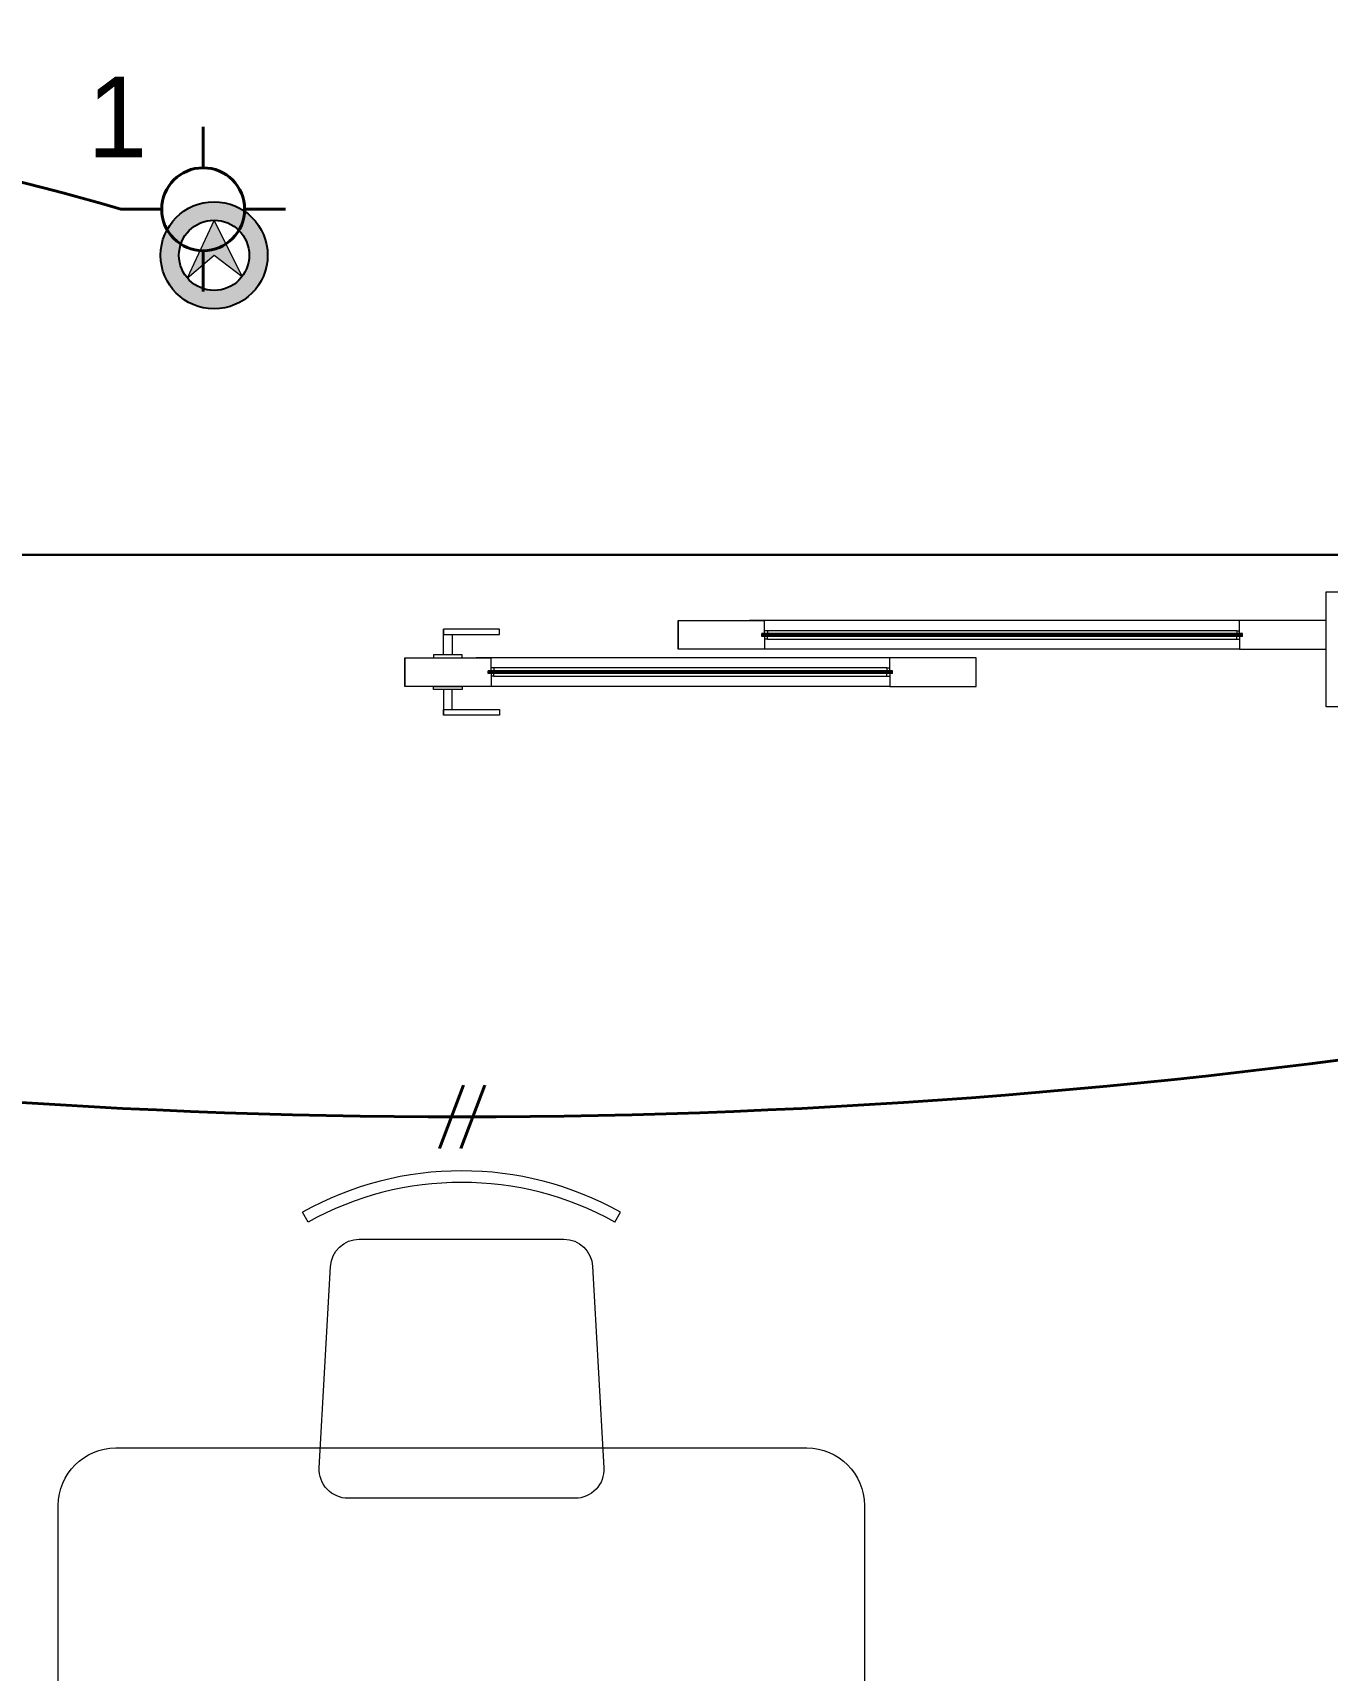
# Model space of a CAD drawing. Header units: metres. Extents: x 14 to 2416, y -346 to 476.
# Drawn here: x 53.431 to 55.679, y -86.514 to -83.67 of the extents above; entities that cross this region are included whole.
import ezdxf

# ---------------------------------------------------------------- set-up
doc = ezdxf.new("R2010")
doc.units = ezdxf.units.M
doc.linetypes.add('0', pattern=[0])
doc.layers.get('0').update_dxf_attribs({"linetype": '0', "lineweight": 20})
for name, color, linetype, lineweight in [('A-ANNO-TEXT', 20, 'Continuous', 13), ('A-DOOR', 35, 'Continuous', 5), ('baños', 251, 'Continuous', 0), ('E Salida Luces', 22, 'Continuous', 40), ('E Tuberia Emp Losa', 22, 'Continuous', 40), ('MAVA', 1, 'Continuous', 15), ('MOBILIARIOS', 252, 'Continuous', 0), ('piscina', 131, 'Continuous', 0)]:
    doc.layers.add(name, color=color, linetype=linetype, lineweight=lineweight)
doc.layers.add('hatch piso', color=253, linetype='Continuous', lineweight=0, transparency=0.7)
doc.layers.add('MAVA Luminarias', color=1, linetype='Continuous')
doc.styles.add('CENTURY GOTHIC', font='GOTHIC.TTF')
doc.styles.get("Standard").update_dxf_attribs({"font": 'arial.ttf', "height": 0.1875})

# ---------------------------------------------------------------- blocks, each defined once
blk = doc.blocks.new('dl ip')
at = {"layer": 'MAVA', "transparency": 33554687}
h = blk.add_hatch(color=40, dxfattribs=at)
h.dxf.hatch_style = 1
h.paths.add_polyline_path([(94.75742601566844, -111.2087748606267), (94.71091809209081, -111.2482144905869), (94.6623739509123, -111.2113100501469), (94.71091809209065, -111.3091937605638)])
at = {"layer": 'MAVA Luminarias', "linetype": 'Continuous'}
h = blk.add_hatch(color=40, dxfattribs=at)
h.paths.add_polyline_path([(94.61796684585289, -111.2482144905869, 1), (94.80386933832872, -111.2482144905869, 1)])
h.paths.add_polyline_path([(94.77189736206773, -111.2482144905869, -1), (94.64993882211388, -111.2482144905869, -1)], flags=16)
at = {"layer": 'MAVA', "color": 40}
for p, q in [((94.71091809209081, -111.2482144905869), (94.6623739509123, -111.2113100501469)), ((94.6623739509123, -111.2113100501469), (94.71091809209065, -111.3091937605638)), ((94.71091809209065, -111.3091937605638), (94.75742601566844, -111.2087748606267)), ((94.75742601566844, -111.2087748606267), (94.71091809209081, -111.2482144905869))]:
    blk.add_line(p, q, dxfattribs=at)
at = {"layer": 'MAVA Luminarias', "color": 40, "linetype": 'Continuous'}
for radius in [0.09295124623791078, 0.06097926997692545]:
    blk.add_circle((94.71091809209081, -111.2482144905869), radius, dxfattribs=at)
blk = doc.blocks.new('PL BASE 1N NASAS 09')
at = {"layer": 'A-DOOR'}
for p, q in [((-96.23860167229287, -49.37364862698877), (-96.23860167229287, -49.32890904365541)), ((-96.23859668741211, -49.37364862698895), (-96.23859668741211, -49.3289090436556)), ((-96.22360167220438, -49.33856504238821), (-96.22360167220438, -49.37364862699019)), ((-96.22359668732362, -49.3385650423884), (-96.22359668732362, -49.37364862699037)), ((-95.83110202947339, -49.31404825560571), (-95.68110166951723, -49.31404830396821)), ((-95.83110202359873, -49.36404825560567), (-95.83110202947339, -49.31404825560571)), ((-95.83110201772413, -49.31404825200775), (-95.83110202359879, -49.36404823705925)), ((-95.83109703284337, -49.31404825200794), (-95.83109703871803, -49.36404823705944)), ((-95.83109704459262, -49.3140482556059), (-95.68109668463647, -49.31404830396839)), ((-95.83109703871797, -49.36404825560585), (-95.83109704459262, -49.3140482556059)), ((-94.85610219770214, -49.31404829507699), (-95.70727683033672, -49.31404826080802)), ((-94.85609721282138, -49.31404829507717), (-95.70727184545596, -49.31404826080821)), ((-94.85110220369879, -49.33654830283433), (-95.68610166358016, -49.33654830283433)), ((-95.68610166358016, -49.34154830283433), (-95.68610166358016, -49.33654830283433)), ((-94.85110220369879, -49.34154830283433), (-95.68610166358016, -49.34154830283433)), ((-94.85109721881803, -49.33654830283452), (-95.6860966786994, -49.33654830283452)), ((-95.6860966786994, -49.34154830283451), (-95.6860966786994, -49.33654830283452)), ((-94.85109721881803, -49.34154830283451), (-95.6860966786994, -49.34154830283451)), ((-95.68110166358022, -49.33654830283433), (-95.68110166951723, -49.31404830396821)), ((-95.67610166358017, -49.33178609741105), (-95.68110166358016, -49.33178609741105)), ((-95.68110166358022, -49.34154830283433), (-95.68110166358022, -49.36404830396827)), ((-95.68109667869946, -49.33654830283452), (-95.68109668463647, -49.31404830396839)), ((-95.67609667869941, -49.33178609741124), (-95.6810966786994, -49.33178609741124)), ((-95.68109667869946, -49.34154830283451), (-95.68109667869946, -49.36404830396846)), ((-94.86110219776455, -49.33178609796721), (-95.67610166358017, -49.33178604874979)), ((-95.67610166358017, -49.33178609741105), (-95.67610166358017, -49.33654830283433)), ((-95.67610166358017, -49.3463105082576), (-95.67610166358017, -49.34154830283433)), ((-94.86109721288379, -49.3317860979674), (-95.67609667869941, -49.33178604874998)), ((-95.67609667869941, -49.33178609741124), (-95.67609667869941, -49.33654830283452)), ((-95.67609667869941, -49.34631050825779), (-95.67609667869941, -49.34154830283451)), ((-94.8611022036392, -49.33178609741105), (-94.85610220363921, -49.33178609741105)), ((-94.8611022036392, -49.33178609741105), (-94.8611022036392, -49.33654830283433)), ((-94.8611022036392, -49.3463105082576), (-94.8611022036392, -49.34154830283433)), ((-94.86109721875845, -49.33178609741124), (-94.85609721875845, -49.33178609741124)), ((-94.86109721875845, -49.33178609741124), (-94.86109721875845, -49.33654830283452)), ((-94.86109721875845, -49.34631050825779), (-94.86109721875845, -49.34154830283451)), ((-94.70610183774599, -49.31404825560571), (-94.85610219770214, -49.31404830396821)), ((-94.85610220363915, -49.33654830283433), (-94.85610219770214, -49.31404830396821)), ((-94.85610220363915, -49.34154830283433), (-94.85610220363915, -49.36404830396827)), ((-94.85609721875839, -49.33654830283452), (-94.85609721282138, -49.31404830396839)), ((-94.85609721875839, -49.34154830283451), (-94.85609721875839, -49.36404830396846)), ((-94.70609685286523, -49.3140482556059), (-94.85609721282138, -49.31404830396839)), ((-94.85110220363921, -49.34154830283433), (-94.85110220363921, -49.33654830283433)), ((-94.85109721875845, -49.34154830283451), (-94.85109721875845, -49.33654830283452)), ((-94.70610184362064, -49.36404825560567), (-94.70610183774599, -49.31404825560571)), ((-94.70609685873988, -49.36404825560585), (-94.70609685286523, -49.3140482556059)), ((-95.68110166364258, -49.36404830396827), (-95.83110202359873, -49.36404825560567)), ((-95.68109667876182, -49.36404830396846), (-95.83109703871797, -49.36404825560585)), ((-94.85610184362062, -49.36404830396827), (-95.7072764762552, -49.36404826951366)), ((-94.85609685873986, -49.36404830396846), (-95.70727149137444, -49.36404826951384)), ((-95.67610166358017, -49.3463105082576), (-95.68110166358016, -49.3463105082576)), ((-95.67609667869941, -49.34631050825779), (-95.6810966786994, -49.34631050825779)), ((-95.67610166358017, -49.34631045962192), (-94.8611022036392, -49.3463105082576)), ((-95.67609667869941, -49.3463104596221), (-94.86109721875845, -49.34631050825779)), ((-94.8611022036392, -49.3463105082576), (-94.85610220363921, -49.3463105082576)), ((-94.86109721875845, -49.34631050825779), (-94.85609721875845, -49.34631050825779)), ((-94.8561022035768, -49.36404830396827), (-94.70610184362064, -49.36404825560567)), ((-94.85609721869604, -49.36404830396846), (-94.70609685873988, -49.36404825560585)), ((-96.30610184068334, -49.37864859919978), (-96.306101846558, -49.42864858425128)), ((-96.30610185243259, -49.37864860279774), (-96.15610149247644, -49.37864865116023)), ((-96.30610184655794, -49.42864860279769), (-96.30610185243259, -49.37864860279774)), ((-96.30609686755183, -49.37864860279792), (-96.15609650759568, -49.37864865116042)), ((-96.30609686167718, -49.42864860279788), (-96.30609686755183, -49.37864860279792)), ((-96.30609685580258, -49.37864859919996), (-96.30609686167723, -49.42864858425146)), ((-95.46373616995162, -49.37864864226901), (-96.18227665329593, -49.37864860800005)), ((-95.46373118507086, -49.3786486422692), (-96.18227166841517, -49.37864860800023)), ((-96.15610148653943, -49.40114865002636), (-96.15610149247644, -49.37864865116023)), ((-96.15110148653937, -49.39638644460308), (-96.15610148653937, -49.39638644460308)), ((-96.15609650165867, -49.40114865002654), (-96.15609650759568, -49.37864865116042)), ((-96.15109650165861, -49.39638644460327), (-96.15609650165861, -49.39638644460327)), ((-95.46873617001403, -49.39638644515924), (-96.15110148653937, -49.39638639594182)), ((-96.15110148653937, -49.39638644460308), (-96.15110148653937, -49.40114865002636)), ((-95.46873118513327, -49.39638644515942), (-96.15109650165861, -49.396386395942)), ((-96.15109650165861, -49.39638644460327), (-96.15109650165861, -49.40114865002654)), ((-95.46873617588868, -49.39638644460308), (-95.46373617588868, -49.39638644460308)), ((-95.46873617588868, -49.39638644460308), (-95.46873617588868, -49.40114865002636)), ((-95.46873119100792, -49.39638644460327), (-95.46373119100792, -49.39638644460327)), ((-95.46873119100792, -49.39638644460327), (-95.46873119100792, -49.40114865002654)), ((-95.46373617588863, -49.40114865002636), (-95.46373616995162, -49.37864865116023)), ((-95.31373580999546, -49.37864860279774), (-95.46373616995162, -49.37864865116023)), ((-95.3137308251147, -49.37864860279792), (-95.46373118507086, -49.37864865116042)), ((-95.46373119100787, -49.40114865002654), (-95.46373118507086, -49.37864865116042)), ((-95.31373581587012, -49.42864860279769), (-95.31373580999546, -49.37864860279774)), ((-95.31373083098936, -49.42864860279788), (-95.3137308251147, -49.37864860279792)), ((-95.45873617594826, -49.40114865002636), (-96.16110148653937, -49.40114865002636)), ((-96.16110148653937, -49.40614865002635), (-96.16110148653937, -49.40114865002636)), ((-95.45873617594826, -49.40614865002635), (-96.16110148653937, -49.40614865002635)), ((-95.4587311910675, -49.40114865002654), (-96.1610965016586, -49.40114865002654)), ((-96.1610965016586, -49.40614865002654), (-96.1610965016586, -49.40114865002654)), ((-95.4587311910675, -49.40614865002654), (-96.1610965016586, -49.40614865002654)), ((-96.15610148653943, -49.40614865002635), (-96.15610148653943, -49.4286486511603)), ((-96.15110148653937, -49.41091085544963), (-96.15610148653937, -49.41091085544963)), ((-96.15609650165867, -49.40614865002654), (-96.15609650165867, -49.42864865116049)), ((-96.15109650165861, -49.41091085544981), (-96.15609650165861, -49.41091085544981)), ((-96.15110148653937, -49.41091085544963), (-96.15110148653937, -49.40614865002635)), ((-96.15110148653937, -49.41091080681394), (-95.46873617588868, -49.41091085544963)), ((-96.15109650165861, -49.41091085544981), (-96.15109650165861, -49.40614865002654)), ((-96.15109650165861, -49.41091080681413), (-95.46873119100792, -49.41091085544981)), ((-95.46873617588868, -49.41091085544963), (-95.46873617588868, -49.40614865002635)), ((-95.46873617588868, -49.41091085544963), (-95.46373617588868, -49.41091085544963)), ((-95.46873119100792, -49.41091085544981), (-95.46873119100792, -49.40614865002654)), ((-95.46873119100792, -49.41091085544981), (-95.46373119100792, -49.41091085544981)), ((-95.46373617588863, -49.40614865002635), (-95.46373617588863, -49.4286486511603)), ((-95.46373119100787, -49.40614865002654), (-95.46373119100787, -49.42864865116049)), ((-95.45873617588869, -49.40614865002635), (-95.45873617588869, -49.40114865002636)), ((-95.45873119100793, -49.40614865002654), (-95.45873119100793, -49.40114865002654)), ((-96.15610148660178, -49.4286486511603), (-96.30610184655794, -49.42864860279769)), ((-96.15609650172102, -49.42864865116049), (-96.30609686167718, -49.42864860279788)), ((-96.23860167229287, -49.43364855646229), (-96.23860167229287, -49.4783881397957)), ((-96.23859668741211, -49.43364855646247), (-96.23859668741211, -49.47838813979588)), ((-96.22360167220438, -49.4687321410629), (-96.22360167220438, -49.43364855646087)), ((-96.22359668732362, -49.46873214106309), (-96.22359668732362, -49.43364855646105)), ((-95.4637358158701, -49.4286486511603), (-96.18227629921441, -49.42864861670569)), ((-95.46373083098933, -49.42864865116049), (-96.18227131433365, -49.42864861670587)), ((-95.46373617582627, -49.4286486511603), (-95.31373581587012, -49.42864860279769)), ((-95.46373119094551, -49.42864865116049), (-95.31373083098936, -49.42864860279788))]:
    blk.add_line(p, q, dxfattribs=at)
for points in [[(-94.70610184362064, -49.26405496378254), (-94.65610184362063, -49.26405496378254), (-94.65610184362063, -49.46405496378247), (-94.70610184362064, -49.46405496378247)], [(-94.70609685873988, -49.26405496378273), (-94.65609685873987, -49.26405496378273), (-94.65609685873987, -49.46405496378266), (-94.70609685873988, -49.46405496378266)]]:
    blk.add_lwpolyline(points, close=True, dxfattribs=at)
at = {"layer": 'A-DOOR', "color": 7}
for points in [[(-96.23860167229242, -49.32890904365524), (-96.23860167229242, -49.33854552381189), (-96.14128652148315, -49.33854552381189), (-96.14128652148315, -49.32890904365524)], [(-96.23859668741166, -49.32890904365543), (-96.23859668741166, -49.33854552381207), (-96.14128153660239, -49.33854552381207), (-96.14128153660239, -49.32890904365543)], [(-96.25584125578786, -49.37864862697899), (-96.20636208912117, -49.37864862697899), (-96.20636208911912, -49.37364862698178), (-96.25584125578581, -49.37364862698178)], [(-96.2558362709071, -49.37864862697917), (-96.20635710424041, -49.37864862697917), (-96.20635710423836, -49.37364862698196), (-96.25583627090505, -49.37364862698196)], [(-96.25584125578786, -49.42864855647207), (-96.20636208912117, -49.42864855647207), (-96.20636208911912, -49.43364855646928), (-96.25584125578581, -49.43364855646928)], [(-96.2558362709071, -49.42864855647225), (-96.20635710424041, -49.42864855647225), (-96.20635710423836, -49.43364855646946), (-96.25583627090505, -49.43364855646946)], [(-96.23860167229242, -49.47838813979587), (-96.23860167229242, -49.46875165963922), (-96.14128652148315, -49.46875165963922), (-96.14128652148315, -49.47838813979587)], [(-96.23859668741166, -49.47838813979605), (-96.23859668741166, -49.46875165963941), (-96.14128153660239, -49.46875165963941), (-96.14128153660239, -49.47838813979605)]]:
    blk.add_lwpolyline(points, close=True, dxfattribs=at)
at = {"layer": 'piscina', "const_width": 0.004}
for points in [[(-94.85110220363921, -49.33904830283427), (-95.68610166358016, -49.33904828632956)], [(-94.85109721875845, -49.33904830283446), (-95.6860966786994, -49.33904828632974)], [(-95.45873617588869, -49.4036486500263), (-96.16110148653937, -49.40364863352158)], [(-95.45873119100793, -49.40364865002648), (-96.1610965016586, -49.40364863352177)]]:
    blk.add_lwpolyline(points, dxfattribs=at)
at = {"layer": 'baños', "linetype": 'Continuous'}
for tag, p in [('TRADENAME', (-121.6562016750018, -54.82733454534268)), ('MODELNUMBER', (-121.6562016749461, -54.82729221336881)), ('PRODUCT', (-121.6562016750575, -54.82737687731678)), ('MATERIAL', (-121.6562016751134, -54.82741920929088))]:
    blk.add_attdef(tag, p, '', height=2.5399184405861e-05, rotation=359.9999244952277, dxfattribs=at)
blk = doc.blocks.new('PL MUEBLES 1N NASAS 09')
at = {"layer": 'hatch piso'}
h = blk.add_hatch(dxfattribs=at)
h.set_pattern_fill('AR-BRSTD', color=256, scale=0.002, angle=-90.00000000000001)
h.set_pattern_definition([(270, (32.50438192473212, 232.0100725299642), (0.1354836, -2.178742458197296e-17), []), (0, (32.50438192473212, 232.0100725299642), (0.1354836, 0.2032), [0.1354836, -0.1354836])])
h.paths.add_polyline_path([(77.64229406997623, 53.25491652137001), (75.08047333544067, 53.25491652137001), (75.08047333544044, 47.44807486002907), (74.08047333542248, 47.44807486007264), (74.08047333544073, 53.25357486007555), (64.20552944245787, 53.25357486007555), (64.20552944245782, 52.9535748600422), (68.88047333544063, 52.95357486001596), (68.880473335447, 32.95357486002914), (64.20554418686284, 32.95357486002335), (64.20554418684607, 32.65357486003462), (74.0804733354226, 32.65357486001759), (74.08047333542282, 38.4589972278072), (75.08047333544067, 38.45899722776363), (75.08047333544044, 32.65491652136998), (77.64229406997623, 32.65491652136998)])
h.paths.add_polyline_path([(72.26297461204848, 46.10878603823181), (72.26297461204848, 45.65878603823199), (72.68813298355411, 45.65878603823199), (72.68813298355411, 44.65878603823199), (70.08813298355398, 44.65878603823199), (70.08813298355398, 45.65878603823199), (70.50487204015616, 45.65878603823199), (70.50487204015616, 46.10878603823181)], flags=16)
h.paths.add_polyline_path([(70.19505878956664, 48.59953696519079), (70.19505878956664, 49.59953696519079), (71.89505878956669, 49.59953696519079), (71.89505878956669, 48.59953696519079)], flags=16)
edge = h.paths.add_edge_path(flags=16)
edge.add_arc((73.38047333544063, 47.14807486002934), 0.1000000000000227, 90, 180, ccw=False)
edge.add_line((73.38047333544063, 47.24807486002936), (73.78047333544049, 47.24807486002936))
edge.add_arc((73.78047333544055, 47.14807486002928), 0.1000000000000796, 3.26281224261038e-11, 90.00000000003263, ccw=False)
edge.add_line((73.88047333544063, 47.14807486002934), (73.8804733354406, 46.89807486002937))
edge.add_arc((73.78047333544062, 46.89807486002935), 0.0999999999999801, -90.00000000000819, 8.185452315956354e-12, ccw=False)
edge.add_line((73.7804733354406, 46.79807486002937), (73.38047333544051, 46.79807486002937))
edge.add_arc((73.38047333544048, 46.89807486002937), 0.09999999999999432, 180, 270.00000000001626, ccw=False)
edge.add_line((73.28047333544049, 46.89807486002937), (73.2804733354406, 47.14807486002934))
edge = h.paths.add_edge_path(flags=16)
edge.add_arc((71.0742145383112, 50.00336760197825), 0.25, 0, 360)
edge = h.paths.add_edge_path(flags=16)
edge.add_ellipse((71.53813297908363, 43.9233636517568), major_axis=(0.7999549386161108, 0.008490947165668672), ratio=0.4192585178968346, start_angle=0, end_angle=360)
h.paths.add_polyline_path([(72.68813298355411, 44.30739295435234), (73.48813298360068, 44.30739295435234), (73.48813298360068, 43.50739295430577), (72.68813298355411, 43.50739295430577)], flags=16)
h.paths.add_polyline_path([(70.08813298355398, 44.30739295435234), (70.08813298355398, 43.50739295430577), (69.28813298350741, 43.50739295430577), (69.28813298350741, 44.30739295435234)], flags=16)
h.paths.add_polyline_path([(70.19505878956664, 50.40719823876572), (70.19505878956664, 51.40719823876572), (71.89505878956669, 51.40719823876572), (71.89505878956669, 50.40719823876572)], flags=16)
edge = h.paths.add_edge_path(flags=16)
edge.add_ellipse((71.53813297908363, 41.98370843603601), major_axis=(0.7999549386161108, -0.008490947165668672), ratio=0.4192585178968346, start_angle=0, end_angle=360, ccw=False)
h.paths.add_polyline_path([(72.68813298355411, 42.39967913348704), (73.48813298360068, 42.39967913348704), (73.48813298360068, 41.59967913344047), (72.68813298355411, 41.59967913344047)], flags=16)
h.paths.add_polyline_path([(70.08813298355398, 42.39967913348704), (70.08813298355398, 41.59967913344047), (69.28813298350741, 41.59967913344047), (69.28813298350741, 42.39967913348704)], flags=16)
edge = h.paths.add_edge_path(flags=16)
edge.add_line((73.28047333544072, 52.59594413940195), (73.28047333544063, 52.84594413940189))
edge.add_arc((73.38047333544061, 52.84594413940191), 0.0999999999999801, 89.99999999999193, 180.0000000000081, ccw=False)
edge.add_line((73.38047333544063, 52.94594413940189), (73.78047333544072, 52.94594413940189))
edge.add_arc((73.78047333544069, 52.84594413940195), 0.09999999999993747, -3.26281224261038e-11, 89.99999999998369, ccw=False)
edge.add_line((73.88047333544063, 52.84594413940189), (73.88047333544071, 52.59594413940195))
edge.add_arc((73.78047333544073, 52.59594413940194), 0.0999999999999801, -90.00000000000819, 8.185452315956354e-12, ccw=False)
edge.add_line((73.78047333544072, 52.49594413940196), (73.38047333544063, 52.49594413940196))
edge.add_arc((73.38047333544066, 52.59594413940189), 0.09999999999993747, 179.9999999999674, 269.99999999998374, ccw=False)
h.paths.add_polyline_path([(72.68813298355411, 41.24828604956082), (72.68813298355411, 40.24828604956082), (72.26297461204848, 40.24828604956082), (72.26297461204848, 39.798286049561), (70.50487204015616, 39.798286049561), (70.50487204015616, 40.24828604956082), (70.08813298355398, 40.24828604956082), (70.08813298355398, 41.24828604956082)], flags=16)
edge = h.paths.add_edge_path(flags=16)
edge.add_line((73.38047333544051, 39.0989972277639), (73.7804733354406, 39.0989972277639))
edge.add_arc((73.78047333544063, 38.99899722776391), 0.09999999999999432, 0, 90.00000000001631, ccw=False)
edge.add_line((73.88047333544063, 38.99899722776391), (73.88047333544051, 38.74899722776394))
edge.add_arc((73.78047333544049, 38.74899722776394), 0.1000000000000227, -90, 0, ccw=False)
edge.add_line((73.78047333544049, 38.64899722776391), (73.38047333544063, 38.64899722776391))
edge.add_arc((73.38047333544057, 38.74899722776399), 0.1000000000000796, 180.0000000000326, 270.00000000003257, ccw=False)
edge.add_line((73.28047333544049, 38.74899722776394), (73.2804733354406, 38.99899722776391))
edge.add_arc((73.38047333544057, 38.99899722776394), 0.0999999999999659, 90.00000000003263, 180.0000000000163, ccw=False)
edge = h.paths.add_edge_path(flags=0)
edge.add_line((70.48365891830525, 36.79522317820329), (70.4398800839295, 36.82292017399391))
edge.add_line((70.4398800839295, 36.82292017399391), (70.4131478727083, 36.78066631164694))
edge.add_line((70.4131478727083, 36.78066631164694), (70.32864014801484, 36.83413073408965))
edge.add_arc((70.19497909190825, 36.62286142235588), 0.2499999999999819, 57.68021319181359, 237.6802131918136)
edge.add_line((70.06131803580166, 36.41159211062211), (70.14582576049537, 36.3581276881792))
edge.add_line((70.14582576049537, 36.3581276881792), (70.11909354927406, 36.3158738258324))
edge.add_line((70.11909354927406, 36.3158738258324), (70.1731394557655, 36.28168129270685))
edge.add_arc((71.25621804709692, 35.97743506840928), 1.124999999999911, 133.3709649465783, 164.3094841489595, ccw=False)
edge = h.paths.add_edge_path(flags=16)
edge.add_arc((70.00419201307986, 35.98652027748952), 0.2909391300207996, 89.2588743430332, 335.97933893623923, ccw=False)
edge.add_line((70.00795522989785, 36.27743506841023), (70.1079552298981, 36.2774350684102))
edge.add_line((70.1079552298981, 36.2774350684102), (70.1079552298981, 36.22743506841022))
edge.add_line((70.1079552298981, 36.22743506841022), (70.00795522989739, 36.22743506841022))
edge.add_arc((70.00795522989732, 35.97743506841022), 0.25, 89.99999999998371, 269.9999999999902)
edge.add_line((70.00795522989728, 35.72743506841022), (70.10795522989741, 35.72743506841022))
edge.add_line((70.10795522989741, 35.72743506841022), (70.10795522989719, 35.67743506841012))
edge.add_line((70.10795522989719, 35.67743506841012), (70.17985118550013, 35.67743506841003))
edge.add_line((70.17985118550013, 35.67743506841003), (70.11909354927406, 35.63899631098781))
edge.add_line((70.11909354927406, 35.63899631098781), (70.14582576049537, 35.59674244864101))
edge.add_line((70.14582576049537, 35.59674244864101), (70.06131803580149, 35.54327802619801))
edge.add_arc((70.19497909190824, 35.33200871446432), 0.2499999999999934, 122.3197868082271, 302.3197868081512)
edge.add_line((70.3286401480147, 35.12073940273046), (70.4131478727083, 35.17420382517327))
edge.add_line((70.4131478727083, 35.17420382517327), (70.4398800839295, 35.1319499628263))
edge.add_line((70.4398800839295, 35.1319499628263), (70.35537235923601, 35.07848554038364))
edge.add_arc((70.18980004316087, 35.32865709781886), 0.3000000000000866, 211.2742799023337, 303.49798923904575, ccw=False)
edge.add_arc((70.28470962891768, 34.84717721287504), 0.4790926908531943, -37.75931426553501, 137.1634994422355, ccw=False)
edge.add_arc((70.6181354084435, 34.76621458644701), 0.2171929796369701, 282.0494044415422, 481.7281917725827)
edge.add_line((70.5039157446194, 34.95094860821749), (70.54397861828869, 35.04257265611608))
edge.add_line((70.54397861828869, 35.04257265611608), (70.58979064223826, 35.02254121928166))
edge.add_line((70.58979064223826, 35.02254121928166), (70.54972776856889, 34.93091717138276))
edge.add_arc((70.78995102193791, 34.85629014508434), 0.2515480163176458, -29.977208623414526, 162.7422291662654, ccw=False)
edge.add_line((71.00784800806281, 34.73060280303662), (71.04791088173232, 34.82222685093558))
edge.add_line((71.04791088173232, 34.82222685093558), (71.09372290568177, 34.80219541410091))
edge.add_line((71.09372290568177, 34.80219541410091), (71.12252649154783, 34.86806939889908))
edge.add_line((71.12252649154783, 34.86806939889908), (71.1334043820147, 34.79700112235417))
edge.add_line((71.1334043820147, 34.79700112235417), (71.18282877310111, 34.80456614487588))
edge.add_line((71.18282877310111, 34.80456614487588), (71.19795881814392, 34.70571736270335))
edge.add_arc((71.44301081336786, 34.75706609966703), 0.2503740664505842, 5.569938851973177, 191.8346553073248, ccw=False)
edge.add_line((71.69220272900674, 34.78136758791845), (71.67707268396379, 34.88021637009109))
edge.add_line((71.67707268396379, 34.88021637009109), (71.72649707505019, 34.8877813926126))
edge.add_line((71.72649707505019, 34.8877813926126), (71.71561918458355, 34.95884966915656))
edge.add_line((71.71561918458355, 34.95884966915656), (71.76280808590553, 34.90460728698221))
edge.add_line((71.76280808590553, 34.90460728698221), (71.80053091865756, 34.93742478062785))
edge.add_line((71.80053091865756, 34.93742478062785), (71.86616590594875, 34.86197911512375))
edge.add_arc((72.07366298416885, 35.00436117733337), 0.2516499336557487, 47.586710559375774, 214.4574572161482, ccw=False)
edge.add_line((72.24339423346777, 35.19015405157879), (72.17775924617666, 35.26559971708247))
edge.add_line((72.17775924617666, 35.26559971708247), (72.21548207892869, 35.29841721072793))
edge.add_line((72.21548207892869, 35.29841721072793), (72.16120610725665, 35.36080599105202))
edge.add_line((72.16120610725665, 35.36080599105202), (72.23912736835058, 35.33311992811727))
edge.add_line((72.23912736835058, 35.33311992811727), (72.25586750521842, 35.38023434011251))
edge.add_line((72.25586750521842, 35.38023434011251), (72.35009632920836, 35.34675406637668))
edge.add_arc((72.42344946373964, 35.58600269563753), 0.2502410616760513, 67.92434522055379, 252.9545688689378, ccw=False)
edge.add_line((72.5174976978879, 35.81789818632751), (72.42326887389748, 35.85137846006347))
edge.add_line((72.42326887389748, 35.85137846006347), (72.44000901076555, 35.89849287205865))
edge.add_line((72.44000901076555, 35.89849287205865), (72.37226229730521, 35.92256383479929))
edge.add_line((72.37226229730521, 35.92256383479929), (72.44238290461084, 35.93844240095072))
edge.add_line((72.44238290461084, 35.93844240095072), (72.43134016512812, 35.98720773602298))
edge.add_line((72.43134016512812, 35.98720773602298), (72.52887083527327, 36.00929321498855))
edge.add_arc((72.44454272698913, 36.24652703388856), 0.2517759215585634, 95.9500134262143, 289.56847427955125, ccw=False)
edge.add_line((72.41844344044642, 36.49694656571191), (72.32091277030162, 36.47486108674644))
edge.add_line((72.32091277030162, 36.47486108674644), (72.30987003081913, 36.52362642181888))
edge.add_line((72.30987003081913, 36.52362642181888), (72.23974942351259, 36.50774785566722))
edge.add_line((72.23974942351259, 36.50774785566722), (72.2905173696027, 36.55865604834503))
edge.add_line((72.2905173696027, 36.55865604834503), (72.25511329697332, 36.59396258656756))
edge.add_line((72.25511329697332, 36.59396258656756), (72.3257263734188, 36.66477073182679))
edge.add_arc((72.14870601027216, 36.84130342293936), 0.2500000000000276, 315.0790306611175, 495.0790306611176)
edge.add_line((71.97168564712553, 37.01783611405193), (71.90107257068047, 36.94702796879307))
edge.add_line((71.90107257068047, 36.94702796879307), (71.8656684980511, 36.98233450701579))
edge.add_line((71.8656684980511, 36.98233450701579), (71.93628157449609, 37.05314265227432))
edge.add_arc((72.11193890494438, 36.94155232418589), 0.2081054998386675, -66.66126001738809, 147.5733142981679, ccw=False)
edge.add_arc((72.4600398191716, 37.86661616611086), 1.147321265390582, 197.4890942626398, 256.61195041888857, ccw=False)
edge.add_arc((71.34453005339905, 37.22257002107318), 0.3000000000000184, -4.056946773256527, 85.94305322670817, ccw=False)
edge.add_line((71.64377832119357, 37.20134564306127), (71.63670352852301, 37.10159622046302))
edge.add_line((71.63670352852301, 37.10159622046302), (71.58682881722387, 37.10513361679813))
edge.add_line((71.58682881722387, 37.10513361679813), (71.59390360989457, 37.20488303939655))
edge.add_arc((71.3445300533992, 37.22257002107347), 0.2499999999999791, 355.9430532266679, 535.9430532266679)
edge.add_line((71.09515649690383, 37.24025700275038), (71.08808170423293, 37.14050758015145))
edge.add_line((71.08808170423293, 37.14050758015145), (71.0382069929338, 37.14404497648678))
edge.add_line((71.0382069929338, 37.14404497648678), (71.03312050313633, 37.07232917590233))
edge.add_line((71.03312050313633, 37.07232917590233), (70.99907654134853, 37.1356540296149))
edge.add_line((70.99907654134853, 37.1356540296149), (70.9550373091119, 37.11197817643023))
edge.add_line((70.9550373091119, 37.11197817643023), (70.90768560274256, 37.20005664090368))
edge.add_arc((70.41794177396018, 37.58306046093398), 0.6217241703426248, 274.5528404303045, 321.9728396393702, ccw=False)
edge.add_line((70.46729328037719, 36.9632981090582), (70.5146449867463, 36.875219644585))
edge.add_line((70.5146449867463, 36.875219644585), (70.47060575450968, 36.85154379140064))
edge.add_line((70.47060575450968, 36.85154379140064), (70.42325404814054, 36.93962225587381))
edge.add_arc((70.68451263027005, 37.08708056613028), 0.3000000000000281, 117.21733312906969, 209.4410424654766, ccw=False)
edge.add_arc((71.72346180163836, 36.36551926102893), 1.536286398669192, 139.9591478279679, 198.8921358504717)
edge = h.paths.add_edge_path(flags=0)
edge.add_arc((71.25621804708152, 35.9774350684101), 0.6999999999999886, 0, 360)
edge = h.paths.add_edge_path(flags=16)
edge.add_line((73.38047333544063, 33.41112794839165), (73.78047333544049, 33.41112794839165))
edge.add_arc((73.78047333544055, 33.31112794839157), 0.1000000000000796, 3.26281224261038e-11, 90.00000000003263, ccw=False)
edge.add_line((73.88047333544063, 33.31112794839163), (73.88047333544051, 33.06112794839163))
edge.add_arc((73.78047333544049, 33.06112794839163), 0.1000000000000227, -90, 0, ccw=False)
edge.add_line((73.78047333544049, 32.96112794839161), (73.38047333544063, 32.96112794839161))
edge.add_arc((73.38047333544057, 33.06112794839169), 0.1000000000000796, 180.0000000000326, 270.00000000003257, ccw=False)
edge.add_line((73.28047333544049, 33.06112794839163), (73.2804733354406, 33.31112794839163))
edge.add_arc((73.38047333544063, 33.31112794839163), 0.1000000000000227, 90, 180, ccw=False)
at = {"layer": 'MOBILIARIOS'}
for p, q in [((65.78776321237689, 37.84438630434426), (65.77805035375337, 37.86186944986668)), ((66.3206225583072, 37.84438630434426), (66.33033541693072, 37.86186944986668))]:
    blk.add_line(p, q, dxfattribs=at)
for points in [[(65.87649220861255, 37.8148128930073), (66.23189356207155, 37.8148128930073, -0.3980502806704841), (66.28181657973192, 37.76758639398834), (66.30126102417631, 37.41758639398843, -0.4305637126590388), (66.25133800651594, 37.36481289300725), (65.85704776416816, 37.36481289300725, -0.4305637126590388), (65.80712474650778, 37.41758639398843), (65.82656919095217, 37.76758639398834, -0.3980502806704841)], [(66.75383583514233, 37.35226801982351), (66.75383583514233, 34.55226801982333, -0.414213562373095), (66.65383583514242, 34.45226801982342), (65.45383583514237, 34.45226801982342, -0.414213562373095), (65.35383583514235, 34.55226801982333), (65.35383583514235, 37.35226801982351, -0.414213562373095), (65.45383583514237, 37.45226801982342), (66.65383583514242, 37.45226801982342, -0.414213562373095)]]:
    blk.add_lwpolyline(points, format="xyb", close=True, dxfattribs=at)
for radius in [0.5686122742864268, 0.5486122742864268]:
    blk.add_arc((66.05419288534205, 37.36481289300725), radius, 60.94539590090427, 119.0546040990957, dxfattribs=at)
at = {"layer": 'baños'}
blk.add_blockref('PL BASE 1N NASAS 09', (162.2615445691817, 88.20329366328178), dxfattribs=at)
blk = doc.blocks.new('A$Cbef68299')
blk.add_blockref('PL MUEBLES 1N NASAS 09', (-30.76585977222419, -32.05349722771265))
blk = doc.blocks.new('A$Cc5be7df0')
at = {"layer": 'A-ANNO-TEXT'}
blk.add_blockref('A$Cbef68299', (4.149255276694817, 17.33699407663801), dxfattribs=at)
blk = doc.blocks.new('*U516')
at = {"layer": 'E Salida Luces', "linetype": 'Continuous'}
for p, q in [((-9.60157731100253e-10, 0.3583167230383078), (-9.60157731100253e-10, 0.1807167230382741)), ((-0.3576000009601417, 0.0007167230382740808), (-0.1800000009601577, 0.0007167230382740808)), ((0.1799999990398423, 0.0007167230382740808), (0.3575999990398831, 0.0007167230382740808)), ((-9.60157731100253e-10, -0.1792832769617259), (-9.60157731100253e-10, -0.3568832769617241))]:
    blk.add_line(p, q, dxfattribs=at)
blk.add_circle((-9.60157731100253e-10, 0.0007167230382740808), 0.18, dxfattribs=at)
blk = doc.blocks.new('*U370')
for p, q in [((0.0253141346895198, 1.36768563256124), (-1.049365633910415, -1.482582077079989)), ((0.9871624071160828, 1.36768563256124), (-0.0875173614838527, -1.482582077079989))]:
    blk.add_line(p, q)
blk = doc.blocks.new('*U504')
at = {"xscale": 0.03937007874015749, "yscale": 0.03937007874015749, "zscale": 0.03937007874015749, "rotation": 89.87323431629129}
blk.add_blockref('*U370', (-0.00226161906184796, 0.001232087914292323), dxfattribs=at)

msp = doc.modelspace()

# ---------------------------------------------------------------- linework, layer by layer
at = {"layer": 'E Salida Luces', "const_width": 0.004}
msp.add_lwpolyline([(55.79655164062027, -84.57617971477391), (51.56560754135717, -84.57617971477391)], dxfattribs=at)
at = {"layer": 'E Salida Luces'}
for centre, radius, start, end in [((52.48857042825227, -87.65017459395911), 3.833684211261703, 73.40464377636621, 106.5803478341333), ((54.17634553359668, -73.77329853350403), 11.77916034700891, 260.8074516279667, 279.1925483720333), ((55.03813141702822, -84.5370448575779), 3.057244510769666, 199.2347143870488, 253.6273674913007)]:
    msp.add_arc(centre, radius, start, end, dxfattribs=at)

# ---------------------------------------------------------------- block references
at = {"layer": 'A-ANNO-TEXT'}
msp.add_blockref('A$Cc5be7df0', (14.73768280070863, -108.8631737913893), dxfattribs=at)
at = {"layer": 'E Salida Luces', "xscale": -0.4, "yscale": 0.4, "zscale": 0.4}
msp.add_blockref('*U516', (53.72655164062729, -83.97646640398924), dxfattribs=at)
at = {"layer": 'E Tuberia Emp Losa', "xscale": 0.9842519685039484, "yscale": 0.9842519685039484, "zscale": 0.9842519685039484, "rotation": 90.00000000000001}
msp.add_blockref('*U504', (54.17634553359669, -85.55245888051294), dxfattribs=at)
at = {"layer": 'MAVA Luminarias', "rotation": 180}
msp.add_blockref('dl ip', (148.456406971519, -195.3043460249824), dxfattribs=at)

# ---------------------------------------------------------------- texts
at = {"layer": 'E Tuberia Emp Losa', "insert": (53.57741177009913, -83.81572943559966), "char_height": 0.14, "width": 0.276811983144125, "attachment_point": 5, "style": 'CENTURY GOTHIC'}
msp.add_mtext('1 ', dxfattribs=at)

doc.saveas('drawing.dxf')
